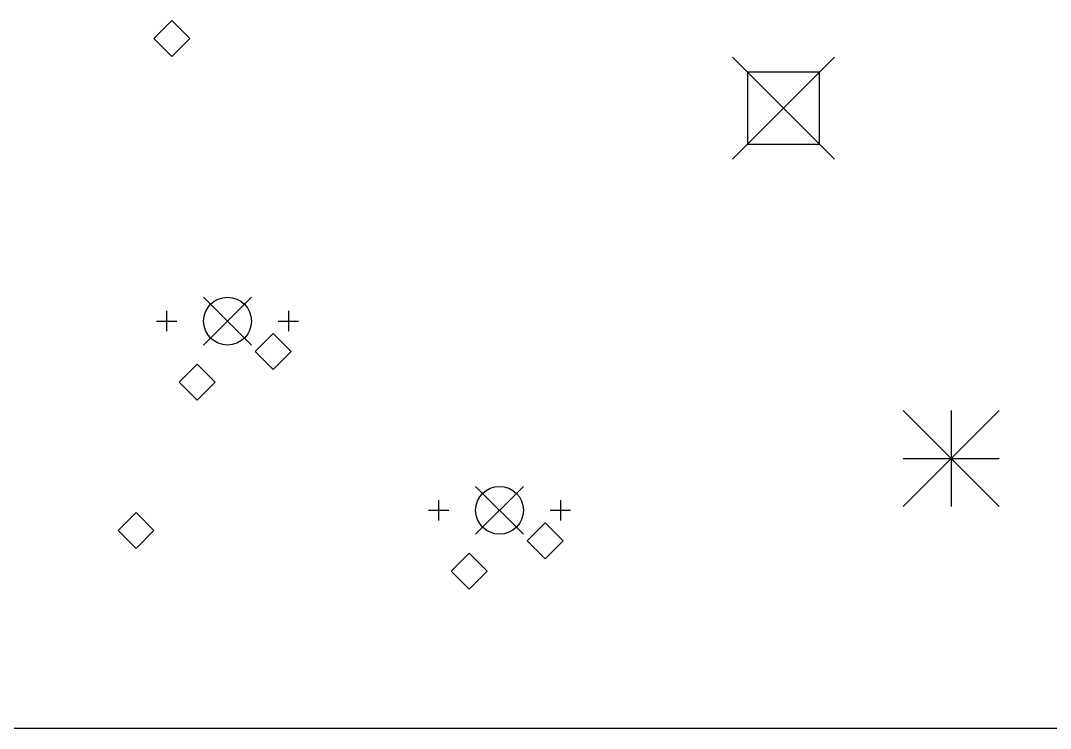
# Model space of a CAD drawing. Extents: x -27 to 322, y -216 to -27.
# Drawn here: x 58.9 to 144.8, y -183.3 to -124.3 of the extents above; entities that cross this region are included whole.
import ezdxf

# ---------------------------------------------------------------- set-up
doc = ezdxf.new("R2010")
doc.units = 0
doc.layers.add('BLACK', color=7, linetype='CONTINUOUS')

msp = doc.modelspace()

# ---------------------------------------------------------------- linework, layer by layer
at = {"layer": 'BLACK', "linetype": 'CONTINUOUS'}
for p, q in [((71.5011, -124.254), (70.0011, -125.754)), ((73.0011, -125.754), (71.5011, -124.254)), ((70.0011, -125.754), (71.5011, -127.254)), ((71.5011, -127.254), (73.0011, -125.754)), ((118.251, -127.304), (126.751, -135.804)), ((126.751, -127.304), (118.251, -135.804)), ((125.506, -128.548), (119.496, -128.548)), ((119.496, -128.548), (119.496, -134.559)), ((125.506, -134.559), (125.506, -128.548)), ((119.496, -134.559), (125.506, -134.559)), ((74.1392, -147.309), (78.127, -151.296)), ((78.127, -147.309), (74.1392, -151.296)), ((71.0531, -148.452), (71.0531, -150.153)), ((81.2131, -148.452), (81.2131, -150.153)), ((70.2022, -149.303), (71.904, -149.303)), ((80.3622, -149.303), (82.064, -149.303)), ((79.9431, -150.343), (78.4431, -151.843)), ((81.4431, -151.843), (79.9431, -150.343)), ((78.4431, -151.843), (79.9431, -153.343)), ((79.9431, -153.343), (81.4431, -151.843)), ((73.5931, -152.883), (72.0931, -154.383)), ((75.0931, -154.383), (73.5931, -152.883)), ((72.0931, -154.383), (73.5931, -155.883)), ((73.5931, -155.883), (75.0931, -154.383)), ((132.501, -156.754), (140.501, -164.754)), ((140.501, -156.754), (132.501, -164.754)), ((136.501, -156.754), (136.501, -164.754)), ((132.501, -160.754), (140.501, -160.754)), ((96.8272, -163.078), (100.815, -167.065)), ((100.815, -163.078), (96.8272, -167.065)), ((93.7411, -164.221), (93.7411, -165.922)), ((103.901, -164.221), (103.901, -165.922)), ((68.5011, -165.254), (67.0011, -166.754)), ((70.0011, -166.754), (68.5011, -165.254)), ((92.8902, -165.072), (94.592, -165.072)), ((103.05, -165.072), (104.752, -165.072)), ((102.631, -166.112), (101.131, -167.612)), ((104.131, -167.612), (102.631, -166.112)), ((67.0011, -166.754), (68.5011, -168.254)), ((68.5011, -168.254), (70.0011, -166.754)), ((101.131, -167.612), (102.631, -169.112)), ((102.631, -169.112), (104.131, -167.612)), ((96.2811, -168.652), (94.7811, -170.152)), ((97.7811, -170.152), (96.2811, -168.652)), ((94.7811, -170.152), (96.2811, -171.652)), ((96.2811, -171.652), (97.7811, -170.152)), ((316.001, -183.254), (-17.9989, -183.254))]:
    msp.add_line(p, q, dxfattribs=at)
at = {"layer": 'BLACK'}
for centre in [(76.1331, -149.303), (98.8211, -165.072)]:
    msp.add_circle(centre, 1.9939, dxfattribs=at)

doc.saveas('drawing.dxf')
